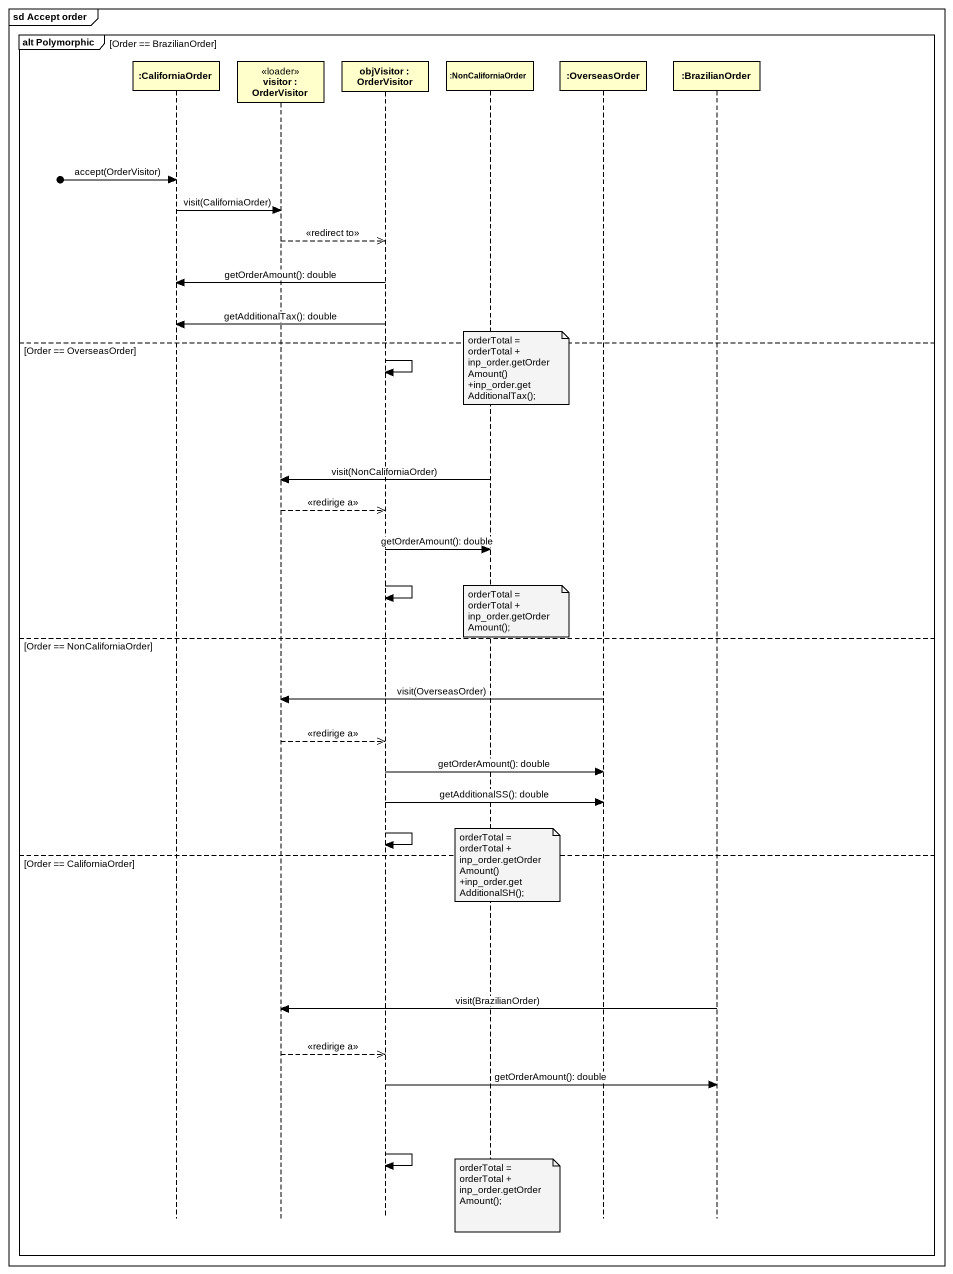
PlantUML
@startuml
mainframe sd Accept order
hide footbox
participant ":CaliforniaOrder" as CaliforniaOrder
participant "visitor : OrderVisitor" as visitor <<loader>>
participant "objVisitor : OrderVisitor" as objVisitor
participant ":NonCaliforniaOrder" as NonCaliforniaOrder
participant ":OverseasOrder" as OverseasOrder
participant ":BrazilianOrder" as BrazilianOrder

group alt Polymorphic [Order == BrazilianOrder]
  [o-> CaliforniaOrder : accept(OrderVisitor)
  CaliforniaOrder -> visitor : visit(CaliforniaOrder)
  visitor -->> objVisitor : <<redirect to>>
  objVisitor -> CaliforniaOrder : getOrderAmount(): double
  objVisitor -> CaliforniaOrder : getAdditionalTax(): double
else Order == OverseasOrder
  objVisitor -> objVisitor
  note over NonCaliforniaOrder : orderTotal = orderTotal + inp_order.getOrderAmount() +inp_order.getAdditionalTax();
  NonCaliforniaOrder -> visitor : visit(NonCaliforniaOrder)
  visitor -->> objVisitor : <<redirige a>>
  objVisitor -> NonCaliforniaOrder : getOrderAmount(): double
  objVisitor -> objVisitor
  note over NonCaliforniaOrder : orderTotal = orderTotal + inp_order.getOrderAmount();
else Order == NonCaliforniaOrder
  OverseasOrder -> visitor : visit(OverseasOrder)
  visitor -->> objVisitor : <<redirige a>>
  objVisitor -> OverseasOrder : getOrderAmount(): double
  objVisitor -> OverseasOrder : getAdditionalSS(): double
  objVisitor -> objVisitor
else Order == CaliforniaOrder
  note over NonCaliforniaOrder : orderTotal = orderTotal + inp_order.getOrderAmount() +inp_order.getAdditionalSH();
  BrazilianOrder -> visitor : visit(BrazilianOrder)
  visitor -->> objVisitor : <<redirige a>>
  objVisitor -> BrazilianOrder : getOrderAmount(): double
  objVisitor -> objVisitor
  note over NonCaliforniaOrder : orderTotal = orderTotal + inp_order.getOrderAmount();
end
@enduml
